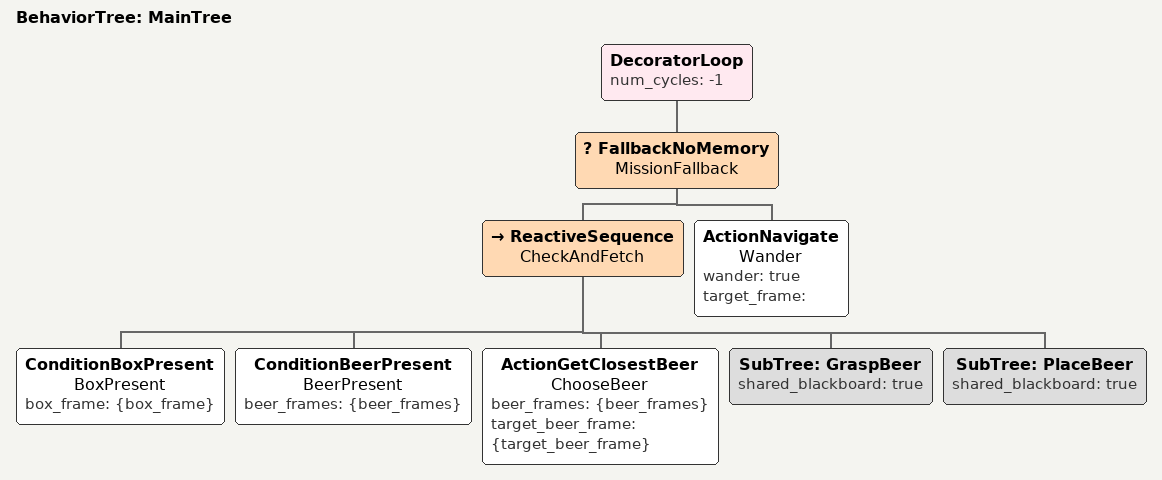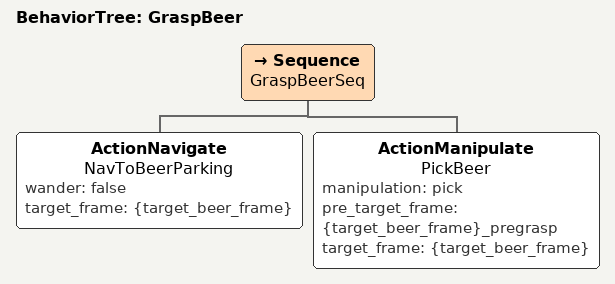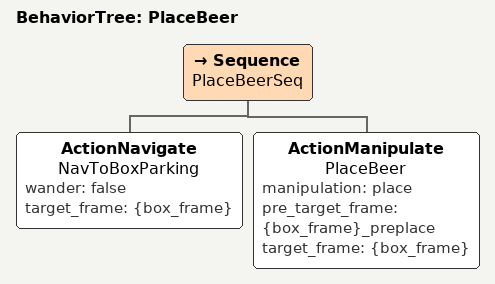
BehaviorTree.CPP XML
<!-- INITIAL IDEA OF THE BT IMPLEMENTATION -->

<root main_tree_to_execute="MainTree">
    <BehaviorTree ID="MainTree" shared_blackboard="true">
        <!-- infinite loop -->
        <DecoratorLoop num_cycles="-1">
            <FallbackNoMemory name="MissionFallback">

                <!-- re-check box & beer on every tick -->
                <ReactiveSequence name="CheckAndFetch">
                    <ConditionBoxPresent name="BoxPresent" box_frame="{box_frame}" />
                    <ConditionBeerPresent name="BeerPresent" beer_frames="{beer_frames}" />
                    <ActionGetClosestBeer name="ChooseBeer" beer_frames="{beer_frames}"
                        target_beer_frame="{target_beer_frame}" />
                    <SubTree ID="GraspBeer" shared_blackboard="true" />
                    <SubTree ID="PlaceBeer" shared_blackboard="true" />
                </ReactiveSequence>

                <!-- fallback to wandering if sequence fails -->
                <ActionNavigate name="Wander" wander="true" target_frame="" />

            </FallbackNoMemory>
        </DecoratorLoop>
    </BehaviorTree>

    <!-- GraspBeer Subtree -->
    <BehaviorTree ID="GraspBeer" shared_blackboard="true">
        <Sequence name="GraspBeerSeq">
            <ActionNavigate name="NavToBeerParking" wander="false"
                target_frame="{target_beer_frame}" />
            <ActionManipulate name="PickBeer" manipulation="pick"
                pre_target_frame="{target_beer_frame}_pregrasp"
                target_frame="{target_beer_frame}" />
        </Sequence>
    </BehaviorTree>

    <!-- PlaceBeer Subtree -->
    <BehaviorTree ID="PlaceBeer" shared_blackboard="true">
        <Sequence name="PlaceBeerSeq">
            <ActionNavigate name="NavToBoxParking" wander="false"
                target_frame="{box_frame}" />
            <ActionManipulate name="PlaceBeer" manipulation="place"
                pre_target_frame="{box_frame}_preplace"
                target_frame="{box_frame}" />
        </Sequence>
    </BehaviorTree>
</root>
